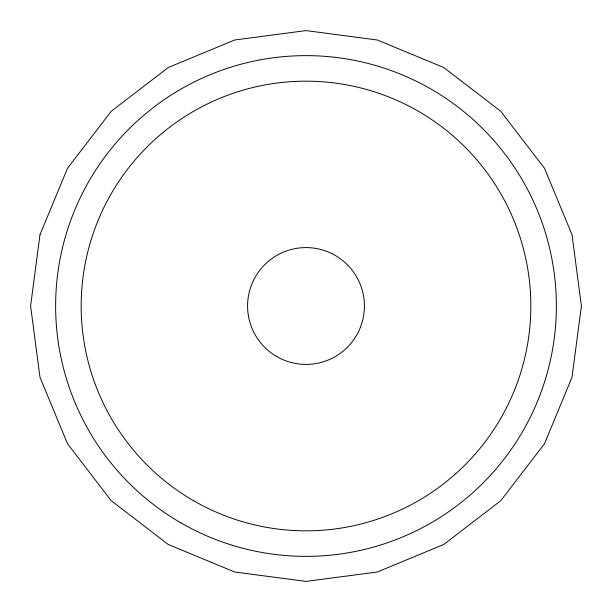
<?xml version="1.0" encoding="UTF-8"?>
<svg xmlns="http://www.w3.org/2000/svg" width="612" height="612" viewBox="0 0 612 612"><rect width="100%" height="100%" fill="white"/><g stroke="black" fill="none" stroke-linecap="round" stroke-linejoin="round"><path stroke-width="0.92" d="M39.987 234.725L30.6 306L39.987 377.275L67.496 443.7L111.262 500.738L168.3 544.504L234.725 572.013L306 581.4L377.275 572.013L443.7 544.504L500.738 500.738L544.504 443.7L572.013 377.275L581.4 306L572.013 234.725L544.504 168.3L500.738 111.262L443.7 67.496L377.275 39.987L306 30.6L234.725 39.987L168.3 67.496L111.262 111.262L67.496 168.3L39.987 234.725M193.583 500.708A224.833 224.833 0 0 0 530.833 306A224.833 224.833 0 0 0 193.583 111.292A224.833 224.833 0 0 0 193.583 500.708M276.792 356.589A58.415 58.415 0 0 0 364.415 306A58.415 58.415 0 0 0 276.792 255.411A58.415 58.415 0 0 0 276.792 356.589M180.815 522.824A250.362 250.362 0 0 0 556.362 306A250.362 250.362 0 0 0 180.815 89.176A250.362 250.362 0 0 0 180.815 522.824"/></g></svg>
